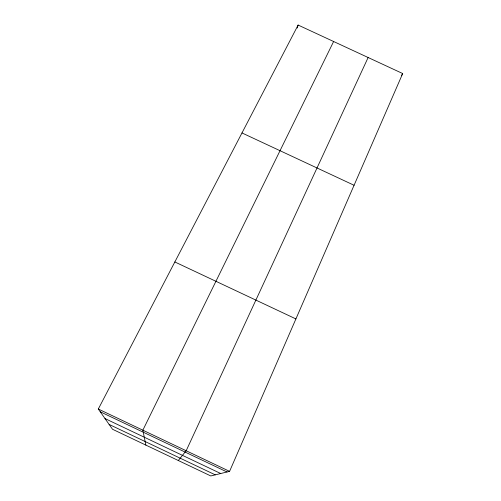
<?xml version="1.0" encoding="UTF-8"?>
<svg xmlns="http://www.w3.org/2000/svg" width="501" height="501" viewBox="0 0 501 501"><rect width="100%" height="100%" fill="white"/><g stroke="black" fill="none" stroke-linecap="round" stroke-linejoin="round"><path stroke-width="0.75" d="M297.218 28.012L298.126 25.05L402.691 73.541L229.577 471.36L210.789 475.95L112.512 429.257L98.309 409.035L298.126 25.05M368.129 57.515L186.172 450.75L178.306 460.519M333.622 41.514L142.854 430.184L145.872 445.113M401.508 75.538L402.691 73.541M241.983 132.94L354.075 185.27M174.843 261.96L295.909 318.93M98.309 409.035L229.577 471.36M100.225 411.766L227.041 471.98M104.997 418.56L220.722 473.526M109.118 424.428L215.273 474.854"/></g></svg>
